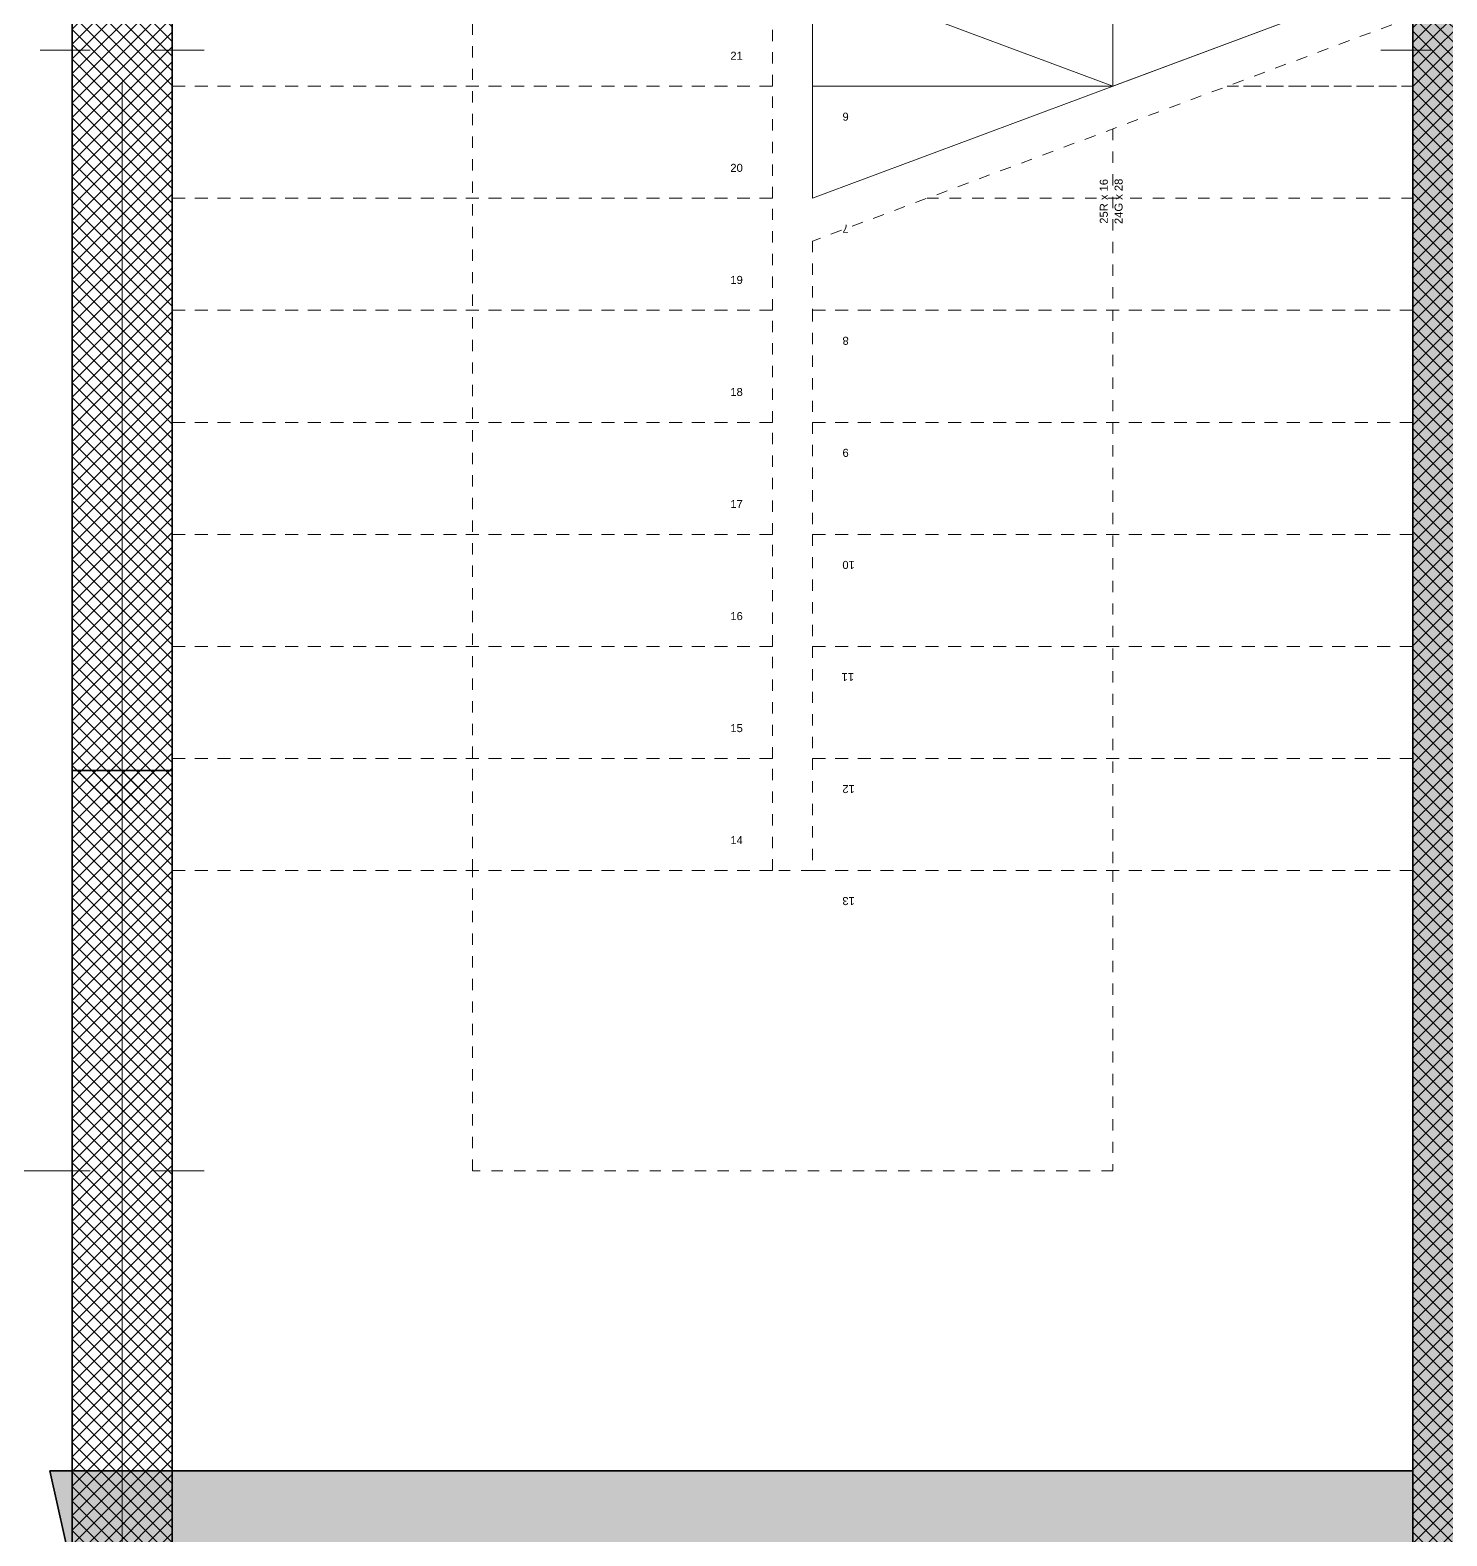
# Model space of a CAD drawing. Header units: millimetres. Extents: x -1912 to 88153, y -54123 to 4469.
# Drawn here: x 52145 to 55685, y -18913 to -15151 of the extents above; entities that cross this region are included whole.
import ezdxf

# ---------------------------------------------------------------- set-up
doc = ezdxf.new("R2010")
doc.units = ezdxf.units.MM
doc.header["$MEASUREMENT"] = 0
doc.linetypes.add('Dense Dotted', pattern=[35.277777, 0, -35.277777])
doc.linetypes.add('Small Dashed', pattern=[56.444444, 28.222222, -28.222222])
for name, color, linetype, lineweight, true_color in [('A - Fill Zone_Pen_No__28', 7, 'Continuous', 35, 0xa80f02), ('A - Fill Zone_Pen_No__8', 7, 'Continuous', 35, 0xa80f02), ('A - Muret_Pen_No__102', 7, 'Continuous', 13, 0xcccccc), ('Structural - Stair & Railing_Pen_No__71', 171, 'Continuous', 20, 0xaaaaff), ('Structural - Stair & Railing_Pen_No__91', 171, 'Continuous', 13, 0xaaaaff)]:
    doc.layers.add(name, color=color, linetype=linetype, lineweight=lineweight, true_color=true_color)
for name, color, linetype in [('A - Muret', 7, 'Continuous'), ('A - Pllaka Perdhes', 7, 'Continuous'), ('A - Shtyllat', 7, 'Continuous'), ('Structural - Stair & Railing', 7, 'Continuous')]:
    doc.layers.add(name, color=color, linetype=linetype)
for name, color, linetype, lineweight in [('A - Muret_Pen_No__7', 7, 'Continuous', 35), ('A - Perdhesa Polyine_Pen_No__6', 5, 'Continuous', 35), ('A - Pllaka Perdhes_Pen_No__42', 8, 'Continuous', 25), ('A - Shtyllat_Pen_No__1', 7, 'Continuous', 13), ('A - Shtyllat_Pen_No__7', 7, 'Continuous', 35), ('Structural - Stair & Railing_Pen_No__11', 171, 'Continuous', 18)]:
    doc.layers.add(name, color=color, linetype=linetype, lineweight=lineweight)
doc.styles.add('GENERATED_STYLE_2', font='arial.ttf')
pattern_1 = [(45, (0, 0), (-18.384776, 18.384776), []), (135, (0, 0), (18.384776, 18.384776), [])]

# ---------------------------------------------------------------- blocks, each defined once
blk = doc.blocks.new('Slab_1', base_point=(52250, 0))
at = {"layer": 'A - Pllaka Perdhes_Pen_No__42', "color": 8, "linetype": 'Continuous', "lineweight": 25, "flags": 128}
for points in [[(52250, 0), (52250, -19000.8), (55508, -33520.5), (75434.2, -29049.3), (72314.3, -15145.1), (73150, -14957.6), (73150, 0)], [(55600, -18750.8), (52500, -18750.8), (52500, -14730.8), (54100, -14730.8), (54100, -13890.8), (55600, -13890.8)]]:
    blk.add_lwpolyline(points, close=True, dxfattribs=at)
blk = doc.blocks.new('Stair_1')
at = {"layer": 'Structural - Stair & Railing_Pen_No__11', "color": 171, "linetype": 'Continuous', "lineweight": 18}
for p, q in [((54850, -14170.8), (54850, -15290.8)), ((54100, -15010.8), (54100, -15290.8)), ((55600, -15010.8), (54100, -15570.8)), ((54100, -15010.8), (54850, -15290.8)), ((54850, -15290.8), (55600, -15010.8)), ((54100, -15290.8), (54850, -15290.8)), ((54850, -15290.8), (54100, -15290.8)), ((54100, -15290.8), (54100, -15570.8))]:
    blk.add_line(p, q, dxfattribs=at)
at = {"layer": 'Structural - Stair & Railing_Pen_No__11', "color": 171, "linetype": 'Small Dashed', "lineweight": 18}
for p, q in [((53250, -17250.8), (53250, -14450.8)), ((55600, -15117.6), (54100, -15677.6)), ((54850, -15397.6), (54850, -17250.8)), ((53250, -18000.8), (53250, -17250.8)), ((54850, -17250.8), (54850, -18000.8)), ((54850, -18000.8), (53250, -18000.8))]:
    blk.add_line(p, q, dxfattribs=at)
at = {"layer": 'Structural - Stair & Railing_Pen_No__91', "color": 161, "linetype": 'Continuous', "lineweight": 13, "true_color": 0xaaaaff}
blk.add_line((54100, -13940.8), (54100, -15570.8), dxfattribs=at)
at = {"layer": 'Structural - Stair & Railing_Pen_No__91', "color": 161, "linetype": 'Small Dashed', "lineweight": 13, "true_color": 0xaaaaff}
for p, q in [((52500, -15010.8), (52500, -15290.8)), ((54000, -15290.8), (54000, -15010.8)), ((55600, -15290.8), (55600, -15117.6)), ((54000, -15290.8), (52500, -15290.8)), ((52500, -15290.8), (52500, -15570.8)), ((52500, -15290.8), (54000, -15290.8)), ((54000, -15570.8), (54000, -15290.8)), ((55135.9, -15290.8), (55600, -15290.8)), ((55600, -15290.8), (55135.9, -15290.8)), ((55600, -15570.8), (55600, -15290.8)), ((54000, -15570.8), (52500, -15570.8)), ((52500, -15570.8), (52500, -15850.8)), ((52500, -15570.8), (54000, -15570.8)), ((54000, -15850.8), (54000, -15570.8)), ((54385.9, -15570.8), (55600, -15570.8)), ((55600, -15570.8), (54385.9, -15570.8)), ((55600, -15850.8), (55600, -15570.8)), ((54100, -15677.6), (54100, -15850.8)), ((54000, -15850.8), (52500, -15850.8)), ((52500, -15850.8), (52500, -16130.8)), ((52500, -15850.8), (54000, -15850.8)), ((54000, -16130.8), (54000, -15850.8)), ((54100, -15850.8), (55600, -15850.8)), ((55600, -15850.8), (54100, -15850.8)), ((54100, -15850.8), (54100, -16130.8)), ((55600, -16130.8), (55600, -15850.8)), ((54000, -16130.8), (52500, -16130.8)), ((52500, -16130.8), (52500, -16410.8)), ((52500, -16130.8), (54000, -16130.8)), ((54000, -16410.8), (54000, -16130.8)), ((54100, -16130.8), (55600, -16130.8)), ((55600, -16130.8), (54100, -16130.8)), ((54100, -16130.8), (54100, -16410.8)), ((55600, -16410.8), (55600, -16130.8)), ((54000, -16410.8), (52500, -16410.8)), ((52500, -16410.8), (52500, -16690.8)), ((52500, -16410.8), (54000, -16410.8)), ((54000, -16690.8), (54000, -16410.8)), ((54100, -16410.8), (55600, -16410.8)), ((55600, -16410.8), (54100, -16410.8)), ((54100, -16410.8), (54100, -16690.8)), ((55600, -16690.8), (55600, -16410.8)), ((54000, -16690.8), (52500, -16690.8)), ((52500, -16690.8), (52500, -16970.8)), ((52500, -16690.8), (54000, -16690.8)), ((54000, -16970.8), (54000, -16690.8)), ((54100, -16690.8), (55600, -16690.8)), ((55600, -16690.8), (54100, -16690.8)), ((54100, -16690.8), (54100, -16970.8)), ((55600, -16970.8), (55600, -16690.8)), ((52500, -16970.8), (52500, -17250.8)), ((54000, -16970.8), (52500, -16970.8)), ((52500, -16970.8), (54000, -16970.8)), ((54000, -17250.8), (54000, -16970.8)), ((54100, -16970.8), (55600, -16970.8)), ((55600, -16970.8), (54100, -16970.8)), ((54100, -16970.8), (54100, -17250.8)), ((55600, -17250.8), (55600, -16970.8)), ((54000, -17250.8), (52500, -17250.8)), ((52500, -17250.8), (52500, -18750.8)), ((52500, -17250.8), (54000, -17250.8)), ((54100, -17250.8), (54000, -17250.8)), ((54100, -17250.8), (55600, -17250.8)), ((55600, -17250.8), (54100, -17250.8)), ((55600, -18750.8), (55600, -17250.8)), ((52500, -18750.8), (55600, -18750.8))]:
    blk.add_line(p, q, dxfattribs=at)
at = {"layer": 'Structural - Stair & Railing_Pen_No__71', "color": 161, "lineweight": 20, "true_color": 0xaaaaff, "char_height": 20, "attachment_point": 4, "style": 'GENERATED_STYLE_2'}
for s, insert in [('\\A1;{\\pql;\\fArial|b0|i0|c0|p0;\\W1.000000;21}', (53894.5, -15214.7)), ('\\A1;{\\pql;\\fArial|b0|i0|c0|p0;\\W1.000000;20}', (53894.5, -15494.9)), ('\\A1;{\\pql;\\fArial|b0|i0|c0|p0;\\W1.000000;19}', (53894.5, -15774.9)), ('\\A1;{\\pql;\\fArial|b0|i0|c0|p0;\\W1.000000;18}', (53894.5, -16054.9)), ('\\A1;{\\pql;\\fArial|b0|i0|c0|p0;\\W1.000000;17}', (53894.5, -16334.7)), ('\\A1;{\\pql;\\fArial|b0|i0|c0|p0;\\W1.000000;16}', (53894.5, -16614.9)), ('\\A1;{\\pql;\\fArial|b0|i0|c0|p0;\\W1.000000;15}', (53894.5, -16894.9)), ('\\A1;{\\pql;\\fArial|b0|i0|c0|p0;\\W1.000000;14}', (53894.5, -17174.7))]:
    blk.add_mtext(s, dxfattribs=dict(at, insert=insert))
at = {"layer": 'Structural - Stair & Railing_Pen_No__71', "color": 161, "lineweight": 20, "true_color": 0xaaaaff, "char_height": 20, "style": 'GENERATED_STYLE_2'}
for s, insert, attachment_point, rotation in [('\\A1;{\\pql;\\fArial|b0|i0|c0|p0;\\W1.000000;6}', (54190.3, -15366.8), 4, 180), ('\\A1;{\\pqc;\\pt0,1420;\\fArial|b0|i0|c0|p0;\\W1.000000;25R x \\fArial|b0|i0|c0|p0;\\W1.000000;16\\fArial|b0|i0|c0|p0;\\W1.000000;\\A1{\\H.66x;\\S^  ;}\\fArial|b0|i0|c0|p0;\\W1.000000;\\fArial|b0|i0|c0|p0;\\W1.000000;\\fArial|b0|i0|c0|p0;\\W1.000000;\\fArial|b0|i0|c0|p0;\\W1.000000;\\A1{\\H.66x;\\S^  ;}\\fArial|b0|i0|c0|p0;\\W1.000000;\\fArial|b0|i0|c0|p0;\\W1.000000;\\fArial|b0|i0|c0|p0;\\W1.000000;\\fArial|b0|i0|c0|p0;\\W1.000000;\\A1{\\H.66x;\\S^  ;}\\fArial|b0|i0|c0|p0;\\W1.000000;}', (54843.5, -15570.8), 8, 90), ('\\A1;{\\pqc;\\pt0,1420;\\fArial|b0|i0|c0|p0;\\W1.000000;24G x \\fArial|b0|i0|c0|p0;\\W1.000000;28\\fArial|b0|i0|c0|p0;\\W1.000000;\\A1{\\H.66x;\\S^  ;}\\fArial|b0|i0|c0|p0;\\W1.000000;\\fArial|b0|i0|c0|p0;\\W1.000000;\\fArial|b0|i0|c0|p0;\\W1.000000;\\fArial|b0|i0|c0|p0;\\W1.000000;\\A1{\\H.66x;\\S^  ;}\\fArial|b0|i0|c0|p0;\\W1.000000;\\fArial|b0|i0|c0|p0;\\W1.000000;\\fArial|b0|i0|c0|p0;\\W1.000000;\\fArial|b0|i0|c0|p0;\\W1.000000;\\A1{\\H.66x;\\S^  ;}\\fArial|b0|i0|c0|p0;\\W1.000000;}', (54854.6, -15570.8), 2, 90), ('\\A1;{\\pql;\\fArial|b0|i0|c0|p0;\\W1.000000;7}', (54190.3, -15647), 4, 180), ('\\A1;{\\pql;\\fArial|b0|i0|c0|p0;\\W1.000000;8}', (54190.3, -15926.8), 4, 180), ('\\A1;{\\pql;\\fArial|b0|i0|c0|p0;\\W1.000000;9}', (54190.3, -16206.8), 4, 180), ('\\A1;{\\pql;\\fArial|b0|i0|c0|p0;\\W1.000000;10}', (54205.5, -16486.8), 4, 180), ('\\A1;{\\pql;\\fArial|b0|i0|c0|p0;\\W1.000000;11}', (54203.5, -16767), 4, 180), ('\\A1;{\\pql;\\fArial|b0|i0|c0|p0;\\W1.000000;12}', (54205.5, -17047), 4, 180), ('\\A1;{\\pql;\\fArial|b0|i0|c0|p0;\\W1.000000;13}', (54205.5, -17326.8), 4, 180)]:
    blk.add_mtext(s, dxfattribs=dict(at, insert=insert, attachment_point=attachment_point, rotation=rotation))
blk = doc.blocks.new('Stair_2')
at = {"layer": 'Structural - Stair & Railing_Pen_No__11', "color": 171, "linetype": 'Continuous', "lineweight": 18}
for p, q in [((54850, -14170.8), (54850, -15290.8)), ((54100, -15010.8), (54100, -15290.8)), ((55600, -15010.8), (54100, -15570.8)), ((54100, -15010.8), (54850, -15290.8)), ((54850, -15290.8), (55600, -15010.8)), ((54100, -15290.8), (54850, -15290.8)), ((54850, -15290.8), (54100, -15290.8)), ((54100, -15290.8), (54100, -15570.8))]:
    blk.add_line(p, q, dxfattribs=at)
at = {"layer": 'Structural - Stair & Railing_Pen_No__11', "color": 171, "linetype": 'Small Dashed', "lineweight": 18}
for p, q in [((53250, -17250.8), (53250, -14450.8)), ((55600, -15117.6), (54100, -15677.6)), ((54850, -15397.6), (54850, -17250.8)), ((53250, -18000.8), (53250, -17250.8)), ((54850, -17250.8), (54850, -18000.8)), ((54850, -18000.8), (53250, -18000.8))]:
    blk.add_line(p, q, dxfattribs=at)
at = {"layer": 'Structural - Stair & Railing_Pen_No__91', "color": 161, "linetype": 'Continuous', "lineweight": 13, "true_color": 0xaaaaff}
blk.add_line((54100, -13940.8), (54100, -15570.8), dxfattribs=at)
at = {"layer": 'Structural - Stair & Railing_Pen_No__91', "color": 161, "linetype": 'Small Dashed', "lineweight": 13, "true_color": 0xaaaaff}
for p, q in [((52500, -15010.8), (52500, -15290.8)), ((54000, -15290.8), (54000, -15010.8)), ((55600, -15290.8), (55600, -15117.6)), ((54000, -15290.8), (52500, -15290.8)), ((52500, -15290.8), (52500, -15570.8)), ((52500, -15290.8), (54000, -15290.8)), ((54000, -15570.8), (54000, -15290.8)), ((55135.9, -15290.8), (55600, -15290.8)), ((55600, -15290.8), (55135.9, -15290.8)), ((55600, -15570.8), (55600, -15290.8)), ((54000, -15570.8), (52500, -15570.8)), ((52500, -15570.8), (52500, -15850.8)), ((52500, -15570.8), (54000, -15570.8)), ((54000, -15850.8), (54000, -15570.8)), ((54385.9, -15570.8), (55600, -15570.8)), ((55600, -15570.8), (54385.9, -15570.8)), ((55600, -15850.8), (55600, -15570.8)), ((54100, -15677.6), (54100, -15850.8)), ((54000, -15850.8), (52500, -15850.8)), ((52500, -15850.8), (52500, -16130.8)), ((52500, -15850.8), (54000, -15850.8)), ((54000, -16130.8), (54000, -15850.8)), ((54100, -15850.8), (55600, -15850.8)), ((55600, -15850.8), (54100, -15850.8)), ((54100, -15850.8), (54100, -16130.8)), ((55600, -16130.8), (55600, -15850.8)), ((54000, -16130.8), (52500, -16130.8)), ((52500, -16130.8), (52500, -16410.8)), ((52500, -16130.8), (54000, -16130.8)), ((54000, -16410.8), (54000, -16130.8)), ((54100, -16130.8), (55600, -16130.8)), ((55600, -16130.8), (54100, -16130.8)), ((54100, -16130.8), (54100, -16410.8)), ((55600, -16410.8), (55600, -16130.8)), ((54000, -16410.8), (52500, -16410.8)), ((52500, -16410.8), (52500, -16690.8)), ((52500, -16410.8), (54000, -16410.8)), ((54000, -16690.8), (54000, -16410.8)), ((54100, -16410.8), (55600, -16410.8)), ((55600, -16410.8), (54100, -16410.8)), ((54100, -16410.8), (54100, -16690.8)), ((55600, -16690.8), (55600, -16410.8)), ((54000, -16690.8), (52500, -16690.8)), ((52500, -16690.8), (52500, -16970.8)), ((52500, -16690.8), (54000, -16690.8)), ((54000, -16970.8), (54000, -16690.8)), ((54100, -16690.8), (55600, -16690.8)), ((55600, -16690.8), (54100, -16690.8)), ((54100, -16690.8), (54100, -16970.8)), ((55600, -16970.8), (55600, -16690.8)), ((52500, -16970.8), (52500, -17250.8)), ((54000, -16970.8), (52500, -16970.8)), ((52500, -16970.8), (54000, -16970.8)), ((54000, -17250.8), (54000, -16970.8)), ((54100, -16970.8), (55600, -16970.8)), ((55600, -16970.8), (54100, -16970.8)), ((54100, -16970.8), (54100, -17250.8)), ((55600, -17250.8), (55600, -16970.8)), ((54000, -17250.8), (52500, -17250.8)), ((52500, -17250.8), (52500, -18750.8)), ((52500, -17250.8), (54000, -17250.8)), ((54100, -17250.8), (54000, -17250.8)), ((54100, -17250.8), (55600, -17250.8)), ((55600, -17250.8), (54100, -17250.8)), ((55600, -18750.8), (55600, -17250.8)), ((52500, -18750.8), (55600, -18750.8))]:
    blk.add_line(p, q, dxfattribs=at)
at = {"layer": 'Structural - Stair & Railing_Pen_No__71', "color": 161, "lineweight": 20, "true_color": 0xaaaaff, "char_height": 20, "attachment_point": 4, "style": 'GENERATED_STYLE_2'}
for s, insert in [('\\A1;{\\pql;\\fArial|b0|i0|c0|p0;\\W1.000000;21}', (53894.5, -15214.7)), ('\\A1;{\\pql;\\fArial|b0|i0|c0|p0;\\W1.000000;20}', (53894.5, -15494.9)), ('\\A1;{\\pql;\\fArial|b0|i0|c0|p0;\\W1.000000;19}', (53894.5, -15774.9)), ('\\A1;{\\pql;\\fArial|b0|i0|c0|p0;\\W1.000000;18}', (53894.5, -16054.9)), ('\\A1;{\\pql;\\fArial|b0|i0|c0|p0;\\W1.000000;17}', (53894.5, -16334.7)), ('\\A1;{\\pql;\\fArial|b0|i0|c0|p0;\\W1.000000;16}', (53894.5, -16614.9)), ('\\A1;{\\pql;\\fArial|b0|i0|c0|p0;\\W1.000000;15}', (53894.5, -16894.9)), ('\\A1;{\\pql;\\fArial|b0|i0|c0|p0;\\W1.000000;14}', (53894.5, -17174.7))]:
    blk.add_mtext(s, dxfattribs=dict(at, insert=insert))
at = {"layer": 'Structural - Stair & Railing_Pen_No__71', "color": 161, "lineweight": 20, "true_color": 0xaaaaff, "char_height": 20, "style": 'GENERATED_STYLE_2'}
for s, insert, attachment_point, rotation in [('\\A1;{\\pql;\\fArial|b0|i0|c0|p0;\\W1.000000;6}', (54190.3, -15366.8), 4, 180), ('\\A1;{\\pqc;\\pt0,1420;\\fArial|b0|i0|c0|p0;\\W1.000000;25R x \\fArial|b0|i0|c0|p0;\\W1.000000;16\\fArial|b0|i0|c0|p0;\\W1.000000;\\A1{\\H.66x;\\S^  ;}\\fArial|b0|i0|c0|p0;\\W1.000000;\\fArial|b0|i0|c0|p0;\\W1.000000;\\fArial|b0|i0|c0|p0;\\W1.000000;\\fArial|b0|i0|c0|p0;\\W1.000000;\\A1{\\H.66x;\\S^  ;}\\fArial|b0|i0|c0|p0;\\W1.000000;\\fArial|b0|i0|c0|p0;\\W1.000000;\\fArial|b0|i0|c0|p0;\\W1.000000;\\fArial|b0|i0|c0|p0;\\W1.000000;\\A1{\\H.66x;\\S^  ;}\\fArial|b0|i0|c0|p0;\\W1.000000;}', (54843.5, -15570.8), 8, 90), ('\\A1;{\\pqc;\\pt0,1420;\\fArial|b0|i0|c0|p0;\\W1.000000;24G x \\fArial|b0|i0|c0|p0;\\W1.000000;28\\fArial|b0|i0|c0|p0;\\W1.000000;\\A1{\\H.66x;\\S^  ;}\\fArial|b0|i0|c0|p0;\\W1.000000;\\fArial|b0|i0|c0|p0;\\W1.000000;\\fArial|b0|i0|c0|p0;\\W1.000000;\\fArial|b0|i0|c0|p0;\\W1.000000;\\A1{\\H.66x;\\S^  ;}\\fArial|b0|i0|c0|p0;\\W1.000000;\\fArial|b0|i0|c0|p0;\\W1.000000;\\fArial|b0|i0|c0|p0;\\W1.000000;\\fArial|b0|i0|c0|p0;\\W1.000000;\\A1{\\H.66x;\\S^  ;}\\fArial|b0|i0|c0|p0;\\W1.000000;}', (54854.6, -15570.8), 2, 90), ('\\A1;{\\pql;\\fArial|b0|i0|c0|p0;\\W1.000000;7}', (54190.3, -15647), 4, 180), ('\\A1;{\\pql;\\fArial|b0|i0|c0|p0;\\W1.000000;8}', (54190.3, -15926.8), 4, 180), ('\\A1;{\\pql;\\fArial|b0|i0|c0|p0;\\W1.000000;9}', (54190.3, -16206.8), 4, 180), ('\\A1;{\\pql;\\fArial|b0|i0|c0|p0;\\W1.000000;10}', (54205.5, -16486.8), 4, 180), ('\\A1;{\\pql;\\fArial|b0|i0|c0|p0;\\W1.000000;11}', (54203.5, -16767), 4, 180), ('\\A1;{\\pql;\\fArial|b0|i0|c0|p0;\\W1.000000;12}', (54205.5, -17047), 4, 180), ('\\A1;{\\pql;\\fArial|b0|i0|c0|p0;\\W1.000000;13}', (54205.5, -17326.8), 4, 180)]:
    blk.add_mtext(s, dxfattribs=dict(at, insert=insert, attachment_point=attachment_point, rotation=rotation))
blk = doc.blocks.new('Wall_2', base_point=(52250, -19000.8))
at = {"layer": 'A - Muret_Pen_No__102', "linetype": 'Continuous', "lineweight": 0, "true_color": 0xcccccc}
for points in [[(52250, -18795.7), (52193.9, -18750.8), (52250, -19000.8)], [(52193.9, -18750.8), (52250, -18795.7), (52250, -18750.8)], [(52500, -18973.1), (52506.2, -19000.8), (55600, -19000.8), (55600, -18750.8), (52500, -18750.8)], [(52500, -18995.9), (52506.2, -19000.8), (52500, -18973.1)], [(52500, -18995.9), (52500, -19000.8), (52506.2, -19000.8)]]:
    blk.add_hatch(color=254, dxfattribs=at).paths.add_polyline_path(points)
at = {"layer": 'A - Muret_Pen_No__7', "color": 7, "linetype": 'Continuous', "lineweight": 35, "flags": 128}
for points in [[(52193.9, -18750.8), (52250, -19000.8)], [(52250, -18750.8), (52193.9, -18750.8)], [(55600, -18750.8), (52500, -18750.8)], [(52506.2, -19000.8), (55600, -19000.8)]]:
    blk.add_lwpolyline(points, dxfattribs=at)
blk = doc.blocks.new('Wall_27', base_point=(52250, -19000.8))
at = {"layer": 'A - Muret_Pen_No__102', "linetype": 'Continuous', "lineweight": 0, "true_color": 0xcccccc}
blk.add_hatch(color=254, dxfattribs=at).paths.add_polyline_path([(52500, -18750.8), (52500, -19000.8), (55600, -19000.8), (55600, -18750.8)])
at = {"layer": 'A - Muret_Pen_No__7', "color": 7, "linetype": 'Continuous', "lineweight": 35, "flags": 128}
for points in [[(55600, -18750.8), (52500, -18750.8)], [(52500, -19000.8), (55600, -19000.8)]]:
    blk.add_lwpolyline(points, dxfattribs=at)
blk = doc.blocks.new('Column_41', base_point=(52375, -15200.8))
at = {"layer": 'A - Shtyllat', "linetype": 'Continuous', "lineweight": 0, "true_color": 0x000000}
h = blk.add_hatch(dxfattribs=at)
h.set_pattern_fill('Concrete_Block', color=18, style=0, pattern_type=2)
h.set_pattern_definition(pattern_1)
h.paths.add_polyline_path([(52250, -19000.8), (52500, -19000.8), (52500, -11400.8), (52250, -11400.8)])
at = {"layer": 'A - Shtyllat_Pen_No__1', "color": 7, "linetype": 'Continuous', "lineweight": 13}
for p, q in [((52295, -15200.8), (52170, -15200.8)), ((52455, -15200.8), (52580, -15200.8)), ((52375, -15280.8), (52375, -19080.8))]:
    blk.add_line(p, q, dxfattribs=at)
blk.add_point((52375, -15200.8), dxfattribs=at)
at = {"layer": 'A - Shtyllat_Pen_No__7', "color": 7, "linetype": 'Continuous', "lineweight": 35, "flags": 128}
blk.add_lwpolyline([(52250, -19000.8), (52500, -19000.8), (52500, -11400.8), (52250, -11400.8)], close=True, dxfattribs=at)
blk = doc.blocks.new('Column_52', base_point=(52375, -15200.8))
at = {"layer": 'A - Shtyllat', "linetype": 'Continuous', "lineweight": 0, "true_color": 0x000000}
h = blk.add_hatch(dxfattribs=at)
h.set_pattern_fill('Concrete_Block', color=18, style=0, pattern_type=2)
h.set_pattern_definition(pattern_1)
h.paths.add_polyline_path([(52250, -19000.8), (52500, -19000.8), (52500, -11400.8), (52250, -11400.8)])
at = {"layer": 'A - Shtyllat_Pen_No__1', "color": 7, "linetype": 'Continuous', "lineweight": 13}
for p, q in [((52295, -15200.8), (52170, -15200.8)), ((52455, -15200.8), (52580, -15200.8)), ((52375, -15280.8), (52375, -19080.8))]:
    blk.add_line(p, q, dxfattribs=at)
blk.add_point((52375, -15200.8), dxfattribs=at)
at = {"layer": 'A - Shtyllat_Pen_No__7', "color": 7, "linetype": 'Continuous', "lineweight": 35, "flags": 128}
blk.add_lwpolyline([(52250, -19000.8), (52500, -19000.8), (52500, -11400.8), (52250, -11400.8)], close=True, dxfattribs=at)
blk = doc.blocks.new('Column_53', base_point=(55725, -15200.8))
at = {"layer": 'A - Shtyllat', "linetype": 'Continuous', "lineweight": 0, "true_color": 0x000000}
h = blk.add_hatch(dxfattribs=at)
h.set_pattern_fill('Concrete_Block', color=18, style=0, pattern_type=2)
h.set_pattern_definition(pattern_1)
h.paths.add_polyline_path([(55600, -19000.8), (55850, -19000.8), (55850, -11400.8), (55600, -11400.8)])
at = {"layer": 'A - Shtyllat_Pen_No__1', "color": 7, "linetype": 'Continuous', "lineweight": 13}
blk.add_line((55645, -15200.8), (55520, -15200.8), dxfattribs=at)
at = {"layer": 'A - Shtyllat_Pen_No__7', "color": 7, "linetype": 'Continuous', "lineweight": 35, "flags": 128}
blk.add_lwpolyline([(55600, -19000.8), (55850, -19000.8), (55850, -11400.8), (55600, -11400.8)], close=True, dxfattribs=at)
blk = doc.blocks.new('Column_92', base_point=(51900, -18000.8))
at = {"layer": 'A - Shtyllat', "linetype": 'Continuous', "lineweight": 0, "true_color": 0x000000}
h = blk.add_hatch(dxfattribs=at)
h.set_pattern_fill('Concrete_Block', color=18, style=0, pattern_type=2)
h.set_pattern_definition(pattern_1)
h.paths.add_polyline_path([(51700, -19000.8), (52100, -19000.8), (52100, -17000.8), (51700, -17000.8)])
at = {"layer": 'A - Shtyllat_Pen_No__1', "color": 7, "linetype": 'Continuous', "lineweight": 13}
for p, q in [((51900, -17920.8), (51900, -16920.8)), ((51820, -18000.8), (51620, -18000.8)), ((51980, -18000.8), (52180, -18000.8)), ((51900, -18080.8), (51900, -19080.8))]:
    blk.add_line(p, q, dxfattribs=at)
blk.add_point((51900, -18000.8), dxfattribs=at)
at = {"layer": 'A - Shtyllat_Pen_No__7', "color": 7, "linetype": 'Continuous', "lineweight": 35, "flags": 128}
blk.add_lwpolyline([(51700, -19000.8), (52100, -19000.8), (52100, -17000.8), (51700, -17000.8)], close=True, dxfattribs=at)
blk = doc.blocks.new('Column_93', base_point=(52375, -18000.8))
at = {"layer": 'A - Shtyllat', "linetype": 'Continuous', "lineweight": 0, "true_color": 0x000000}
h = blk.add_hatch(dxfattribs=at)
h.set_pattern_fill('Concrete_Block', color=18, style=0, pattern_type=2)
h.set_pattern_definition(pattern_1)
h.paths.add_polyline_path([(52500, -19000.8), (52500, -17000.8), (52250, -17000.8), (52250, -19000.8)])
at = {"layer": 'A - Shtyllat_Pen_No__1', "color": 7, "linetype": 'Continuous', "lineweight": 13}
for p, q in [((52375, -17920.8), (52375, -16920.8)), ((52295, -18000.8), (52170, -18000.8)), ((52455, -18000.8), (52580, -18000.8)), ((52375, -18080.8), (52375, -19080.8))]:
    blk.add_line(p, q, dxfattribs=at)
blk.add_point((52375, -18000.8), dxfattribs=at)
at = {"layer": 'A - Shtyllat_Pen_No__7', "color": 7, "linetype": 'Continuous', "lineweight": 35, "flags": 128}
blk.add_lwpolyline([(52500, -19000.8), (52250, -19000.8), (52250, -17000.8), (52500, -17000.8)], close=True, dxfattribs=at)

msp = doc.modelspace()

# ---------------------------------------------------------------- hatches: boundary and pattern name
at = {"layer": 'A - Fill Zone_Pen_No__8', "linetype": 'Continuous', "lineweight": 0, "true_color": 0x100100}
msp.add_hatch(color=18, dxfattribs=at).paths.add_polyline_path([(52250, -19000.8), (54473.5, -28910.2), (57231.5, -40733.5), (64856.7, -39022.5), (63732.3, -34011.8), (64331.9, -33877.2), (62792.7, -27017.8), (74394.3, -24414.6), (72314.3, -15145.1), (73150, -14957.6), (73150, -13268.6), (59350, -13268.6), (59350, -14600.8), (55600, -14600.8), (55600, -18750.8), (52250, -18750.8)])

# ---------------------------------------------------------------- linework, layer by layer
at = {"layer": 'A - Fill Zone_Pen_No__28', "color": 14, "linetype": 'Continuous', "lineweight": 35, "true_color": 0xa80f02, "flags": 128}
msp.add_lwpolyline([(52250, -19000.8), (54473.5, -28910.2), (57231.5, -40733.5), (64856.7, -39022.5), (63732.3, -34011.8), (64331.9, -33877.2), (62792.7, -27017.8), (74394.3, -24414.6), (72314.3, -15145.1), (73150, -14957.6), (73150, -13268.6), (59350, -13268.6), (59350, -14600.8), (55600, -14600.8), (55600, -18750.8), (52250, -18750.8)], close=True, dxfattribs=at)
at = {"layer": 'A - Perdhesa Polyine_Pen_No__6', "color": 5, "linetype": 'Continuous', "lineweight": 35}
msp.add_lwpolyline([(64013.2, -31612.1), (75434.2, -29049.3), (72314.3, -15145.1), (73150, -14957.6), (73150, 0), (52250, 0), (52250, -19000.8), (55508, -33520.5), (56160.8, -33374)], dxfattribs=at)
msp.add_lwpolyline([(64013.2, -31612.1), (75434.2, -29049.3), (72314.3, -15145.1), (73150, -14957.6), (73150, 0), (52250, 0), (52250, -19000.8), (55508, -33520.5), (56160.8, -33374)], dxfattribs=at)

# ---------------------------------------------------------------- block references
at = {"layer": 'A - Muret', "color": 7, "lineweight": 35}
for name in ['Wall_2', 'Wall_27']:
    msp.add_blockref(name, (52250, -19000.8), dxfattribs=at)
at = {"layer": 'A - Pllaka Perdhes', "color": 8, "linetype": 'Continuous', "lineweight": 25}
msp.add_blockref('Slab_1', (52250, 0), dxfattribs=at)
at = {"layer": 'A - Shtyllat', "color": 7, "lineweight": 35}
for name, p in [('Column_41', (52375, -15200.8)), ('Column_52', (52375, -15200.8)), ('Column_53', (55725, -15200.8)), ('Column_92', (51900, -18000.8)), ('Column_93', (52375, -18000.8))]:
    msp.add_blockref(name, p, dxfattribs=at)
at = {"layer": 'Structural - Stair & Railing', "color": 8, "linetype": 'Dense Dotted', "lineweight": 15}
for name in ['Stair_1', 'Stair_2']:
    msp.add_blockref(name, (0, 0), dxfattribs=at)

doc.saveas('drawing.dxf')
